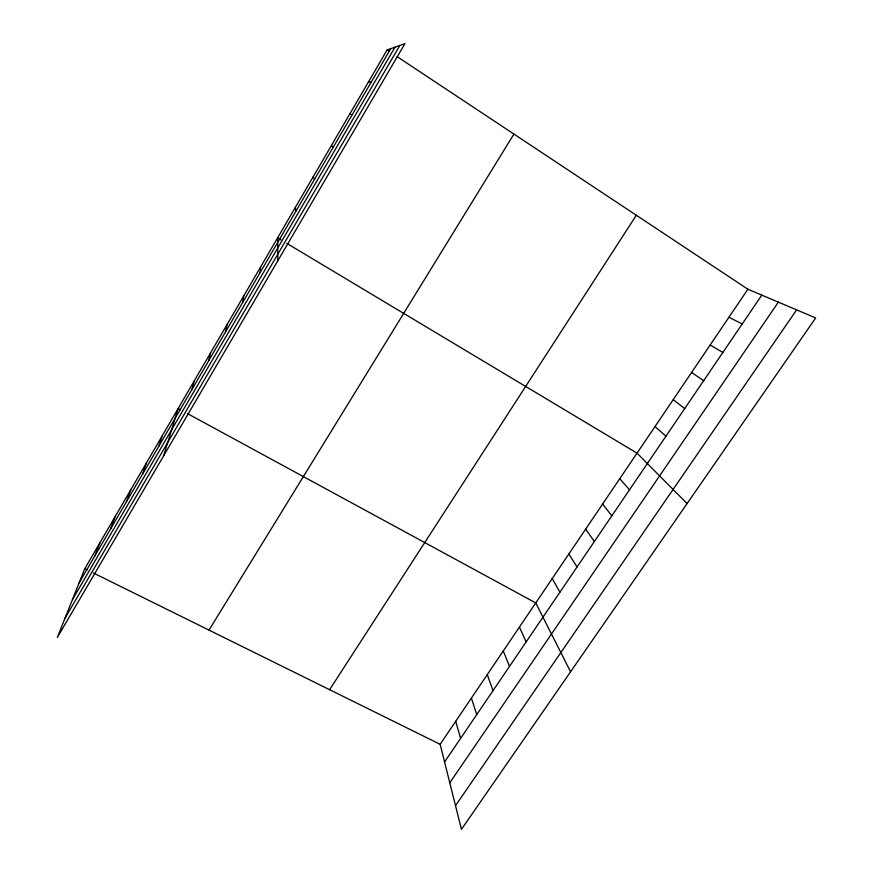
<?xml version="1.0" encoding="UTF-8"?>
<svg xmlns="http://www.w3.org/2000/svg" width="873" height="873" viewBox="0 0 873 873"><rect width="100%" height="100%" fill="white"/><g stroke="black" fill="none" stroke-linecap="round" stroke-linejoin="round"><path stroke-width="1.31" d="M260.089 272.627L260.569 267.062M242.727 302.385L243.731 295.969M225.55 331.827L227.067 324.549M208.571 360.942L210.589 352.834M191.776 389.74L194.275 380.824M163.589 455.935L178.136 408.52L180.504 409.808M158.722 446.409L162.171 435.922M142.463 474.279L146.369 463.028M126.378 501.866L130.721 489.873M110.456 529.147L115.247 516.423M94.71 556.145L99.926 542.711M84.768 568.727L57.334 637.465L404.908 43.65L387.088 49.979L84.768 568.727L87.213 569.938M79.127 582.858L390.711 48.692M72.437 599.631L395.033 47.153M65.038 618.149L399.845 45.451M208.996 630.11L513.913 134.071M329.623 689.703L636.33 215.249M440.145 744.309L747.888 289.225L815.666 317.936L461.446 829.35L440.145 744.309L93.313 572.95M444.564 761.954L761.813 295.129M449.781 782.797L778.356 302.134M455.52 805.659L796.623 309.871M368.319 82.193L371.309 81.953M349.757 114.036L352.135 114.832M728.922 317.259L742.225 323.948M187.63 413.671L535.749 602.927L570.571 671.795M710.164 345.01L722.844 352.474M281.051 239.922L277.592 237.849L277.832 260.743M286.813 243.381L637.028 453.152L687.084 503.579M387.088 49.979L389.336 51.463M397.171 56.658L747.888 289.225M691.591 372.465L703.671 380.683M673.225 399.638L684.694 408.597M655.034 426.526L665.924 436.216M331.413 145.518L333.18 147.319M619.732 478.731L629.509 489.808M602.61 504.059L611.853 515.79M585.652 529.136L594.371 541.522M568.847 553.973L577.053 566.992M552.216 578.57L559.92 592.21M519.435 627.054L526.146 641.906M313.265 176.641L314.455 179.423M503.274 650.952L509.516 666.383M487.265 674.622L493.038 690.619M471.409 698.073L476.723 714.627M455.706 721.294L460.562 738.405M295.336 207.425L295.947 211.157"/></g></svg>
